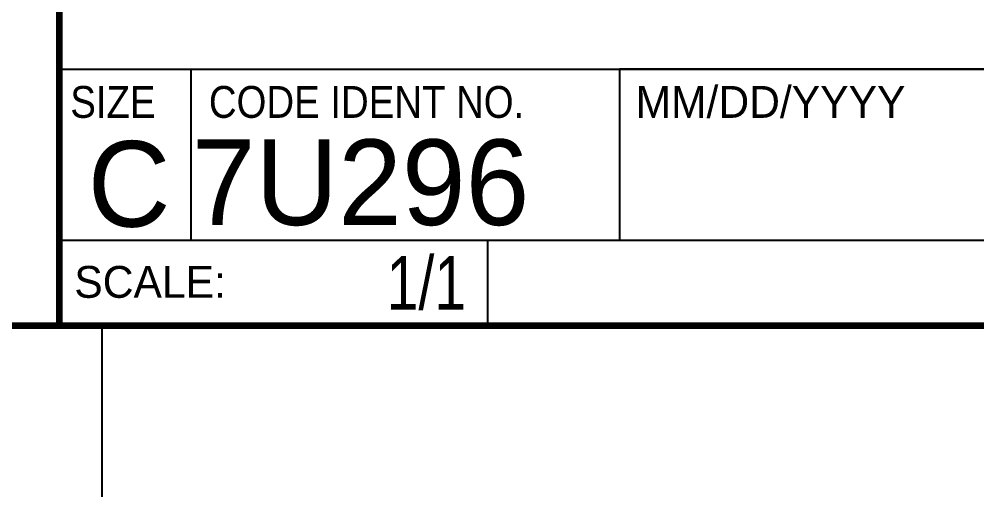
# Model space of a CAD drawing. Header units: inches. Extents: x 0 to 22, y 0 to 17.
# Drawn here: x 16.258 to 19.053, y 0 to 1.396 of the extents above; entities that cross this region are included whole.
import ezdxf
from ezdxf.enums import TextEntityAlignment as Align

# ---------------------------------------------------------------- set-up
doc = ezdxf.new("R2010")
doc.units = ezdxf.units.IN
doc.header["$LTSCALE"] = 1.21
doc.header["$MEASUREMENT"] = 0
doc.layers.get('0').update_dxf_attribs({"linetype": 'CONTINUOUS'})
doc.styles.get("Standard").update_dxf_attribs({"font": 'txt', "width": 0.8})

msp = doc.modelspace()

# ---------------------------------------------------------------- linework, layer by layer
at = {"color": 2, "linetype": 'CONTINUOUS'}
for p, q in [((16.3737, 2.9596), (16.3737, 1.2496)), ((16.3737, 1.2496), (21.5037, 1.2496)), ((16.76, 0.75), (16.76, 1.25)), ((18.01, 1.25), (21.5, 1.25)), ((18.01, 1.25), (18.01, 0.75)), ((16.3748, 0.7501), (17.6248, 0.7501)), ((16.3748, 0.7501), (16.3748, 0.5001)), ((16.375, 0.75), (21.5, 0.75)), ((17.6248, 0.7501), (17.6248, 0.5001)), ((18.01, 0.75), (21.5, 0.75)), ((16.3748, 0.5001), (17.6248, 0.5001)), ((16.5, 0), (16.5, 0.5))]:
    msp.add_line(p, q, dxfattribs=at)
at = {"color": 7, "linetype": 'CONTINUOUS', "const_width": 0.02}
for points in [[(16.375, 2.96), (16.375, 0.5)], [(0.5, 0.5), (21.5, 0.5)]]:
    msp.add_lwpolyline(points, dxfattribs=at)

# ---------------------------------------------------------------- texts
at = {"color": 2, "linetype": 'CONTINUOUS'}
for s, p in [('MM/DD/YYYY', (18.0565, 1.1072)), ('SCALE:', (16.4187, 0.5815))]:
    msp.add_text(s, height=0.093, dxfattribs=at).set_placement(p)
at = {"color": 2, "linetype": 'CONTINUOUS', "width": 0.9}
for s, p in [('SIZE', (16.407, 1.1072)), ('CODE IDENT NO.', (16.8114, 1.1072))]:
    msp.add_text(s, height=0.093, dxfattribs=at).set_placement(p)
at = {"color": 7, "linetype": 'CONTINUOUS'}
msp.add_text('C', height=0.25, dxfattribs=at).set_placement((16.5785, 0.7893), align=Align.CENTER)
msp.add_text('7U296', height=0.25, dxfattribs=at).set_placement((16.7614, 0.7941))
at = {"color": 7, "linetype": 'CONTINUOUS', "width": 0.8}
msp.add_text('1/1', height=0.15625, dxfattribs=at).set_placement((17.5623, 0.5469), align=Align.RIGHT)

doc.saveas('drawing.dxf')
